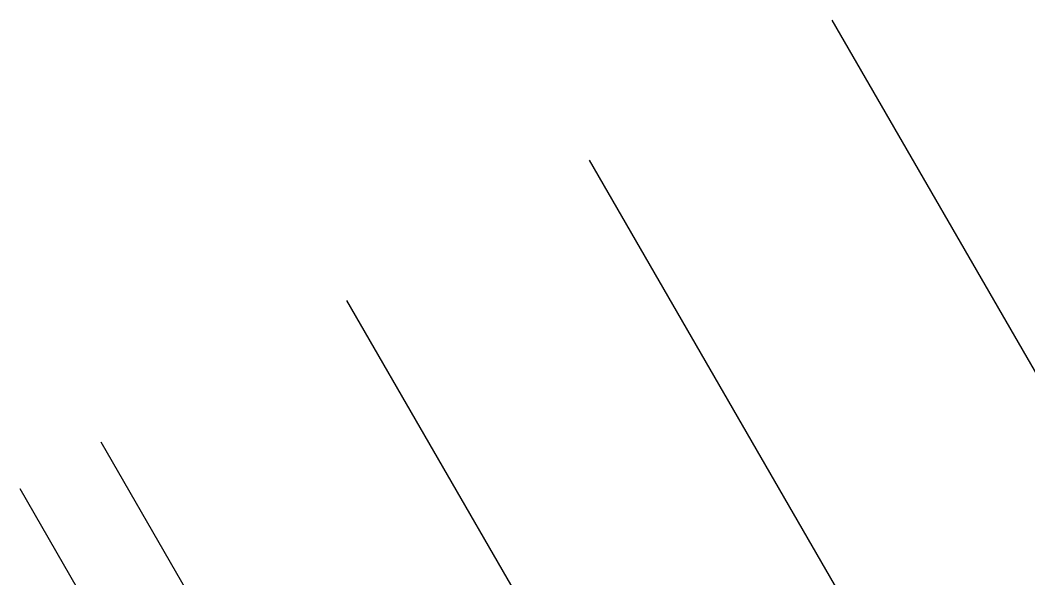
# Model space of a CAD drawing. Header units: metres. Extents: x 661733 to 661987, y 8168511 to 8168781.
# Drawn here: x 661760.9 to 661790.05, y 8168740.3 to 8168756.45 of the extents above; entities that cross this region are included whole.
import ezdxf

# ---------------------------------------------------------------- set-up
doc = ezdxf.new("R2010")
doc.units = ezdxf.units.M
doc.header["$MEASUREMENT"] = 0
doc.layers.get('0').update_dxf_attribs({"linetype": 'CONTINUOUS'})
doc.layers.get('Defpoints').update_dxf_attribs({"linetype": 'CONTINUOUS'})

# ---------------------------------------------------------------- blocks, each defined once
blk = doc.blocks.new('SPX-CAMPANARIO')
at = {"layer": 'Defpoints', "color": 4}
for p, q in [((661817.5347, 8168699.0097), (661784.3691, 8168756.4541)), ((661810.5199, 8168694.9597), (661777.3543, 8168752.4041)), ((661803.5051, 8168690.9097), (661770.3395, 8168748.3541)), ((661796.4037, 8168686.8097), (661763.2381, 8168744.2541)), ((661794.0654, 8168685.4597), (661760.8998, 8168742.9041))]:
    blk.add_line(p, q, dxfattribs=at)

msp = doc.modelspace()

# ---------------------------------------------------------------- block references
msp.add_blockref('SPX-CAMPANARIO', (0, 0))

doc.saveas('drawing.dxf')
